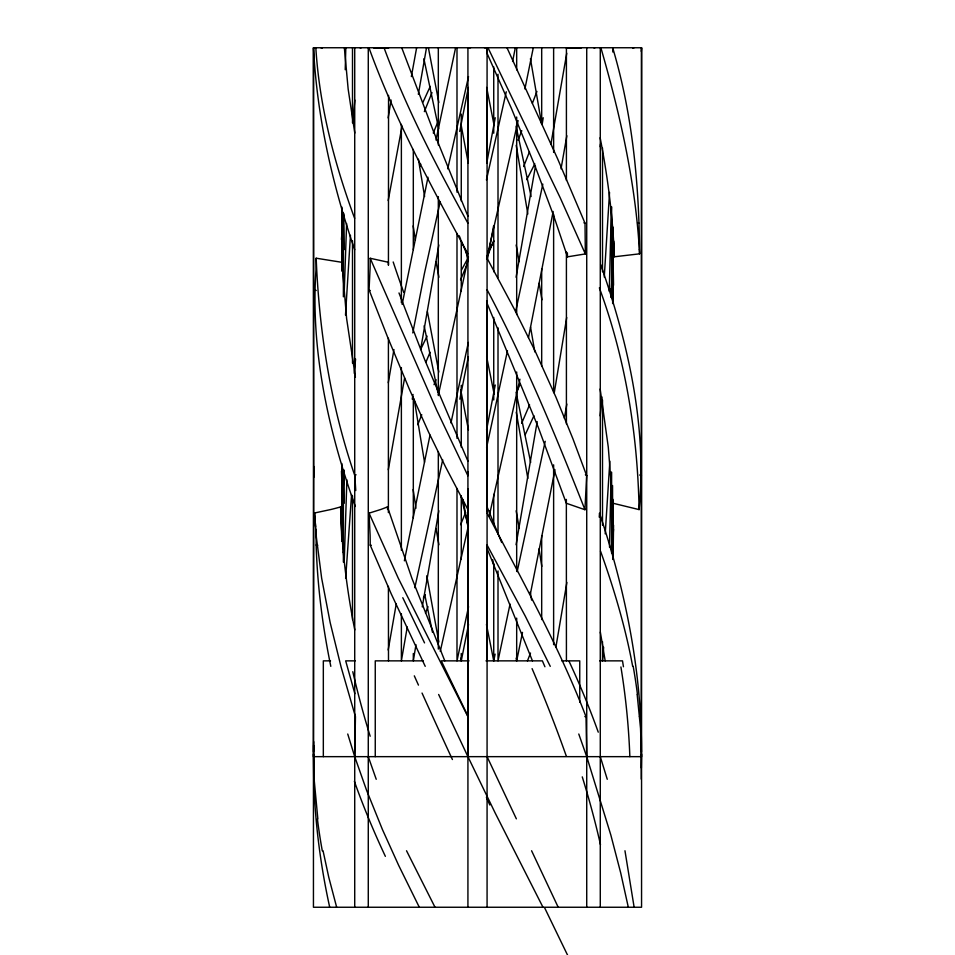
<?xml version="1.0" encoding="UTF-8"?>
<svg xmlns="http://www.w3.org/2000/svg" width="955" height="955" viewBox="0 0 955 955"><rect width="100%" height="100%" fill="white"/><g stroke="black" fill="none" stroke-linecap="round" stroke-linejoin="round"><path stroke-width="1.43" d="M341.878 270.026L341.997 207.175M341.866 540.996L341.878 463.509M341.926 271.256L341.926 262.315L316.177 258.208A267.364 267.364 0 0 1 315.962 270.062C310.471 350.473 328.448 431.051 355.32 506.484M354.723 907.25L354.723 47.75M368.272 907.25L368.272 47.75M388.387 512.62L388.41 338.273M388.434 265.251L388.554 95.416M542.977 907.25L495.072 812.777L467.926 756.658L467.926 47.75L470.517 47.762M467.902 261.085L467.89 257.969M467.902 157.826L467.914 92.528M487.074 50.531L487.074 47.75L484.483 47.762M487.086 660.86L487.086 545.472M487.086 511.188L487.074 300.706M487.074 159.222L487.074 90.856M586.728 907.25L586.728 47.75M612.549 485.51L612.728 559.487M612.656 303.583L612.704 226.836M612.812 52.012L612.812 48.096M613.134 502.163L613.026 555.535M613.134 301.028L613.086 227.469M641.271 779.125L641.557 47.75L313.443 47.75L313.443 907.25L641.557 907.25L641.557 47.75L641.294 51.355M388.422 264.845L388.434 262.279L370.182 258.268A272.223 192.492 90 0 1 370.086 268.164L369.06 289.843L387.646 337.199L409.134 388.649L428.509 431.982L445.591 466.971L467.926 509.6L467.914 508.561M467.914 259.056L467.914 260.799M487.074 50.89L487.074 53.337L511.486 108.548L535.23 166.564L553.757 215.985L567.521 256.835L585.343 253.923L585.021 223.219L557.601 158.769L506.998 47.75M487.074 53.337L487.074 49.851M487.074 48.096L487.074 907.25M613.122 555.38L613.552 525.119M419.305 907.25L398.665 865.385L382.442 829.561L366.601 790.358L354.723 756.658L355.451 716.692L341.09 667.008L330.155 622.541L321.644 578.157L316.403 537.486L314.541 512.99L330.872 509.504A218.277 218.277 0 0 0 340.613 506.902L341.818 540.625M566.351 499.429L566.422 660.86M313.467 754.163L313.729 779.125M611.391 206.698L609.266 291.299M611.152 472.224L609.517 547.215M579.948 48.096L566.411 47.75L566.411 180.435M467.926 907.25L467.926 488.697M313.503 751.669L313.694 741.677M344.218 562.185L346.88 479.78M487.074 303.296L538.238 427.231L566.315 503.261L584.949 509.719L586.645 475.578L572.952 438.882L555.906 397.089L535.23 351.285L514.351 309.193L487.074 258.208M313.658 745.33L314.135 779.292L317.836 818.841M641.342 767.975L641.533 754.163M313.729 466.398L313.443 756.658L641.557 756.658L640.53 728.355L637.164 694.476M345.221 69.715L345.817 47.75M344.087 296.11L346.617 223.506M600.17 389.007L608.275 447.107L612.68 503.166L639.086 509.6C647.251 426.336 628.008 342.654 600.635 264.463M612.847 499.393L612.824 500.145A100.824 100.657 -89.8 0 1 612.68 503.166M345.495 315.102L350.461 235.3M612.68 47.75C632.604 114.636 639.146 184.375 639.587 253.839L614.375 256.776L613.743 241.114M342.188 503.321L344.301 471.066M609.851 461.17L605.219 533.845M345.65 578.288L351.571 494.547M609.541 192.397L604.264 277.081M599.239 517.156L599.501 513.157C625.25 589.963 641.617 670.446 641.497 751.669M613.504 529.261L611.809 551.465M341.424 239.514L343.549 213.502M352.896 122.073L354.794 100.024M603.656 647.299L602.498 660.86L602.498 641.7M610.782 296.122L613.134 262.291L613.54 285.282M600.253 146.784L600.516 144.026M601.984 396.946L600.218 415.867M354.221 373.274L355.582 359.044M566.757 53.241L550.904 144.133M542.13 124.639L543.204 117.74M566.709 317.502L554.354 392.242M412.262 399.166L413.049 394.451M535.469 166.086L516.082 277.26M537.188 421.644L516.07 544.756M388.124 117.931L391.108 100.024M388.303 382.764L393.938 349.554M415.974 644.673L413.312 660.86L413.312 653.483M422.265 606.867L438.858 510.782M555.87 647.311L566.876 582.431M388.184 650.021L396.23 604.038M418.35 94.282L426.503 47.75M420.594 349.578L438.834 244.981M566.84 404.049L564.381 418.23M566.852 135.753L561.027 168.832M388.315 469.741L404.598 378.013M388.196 200.55L402.043 126.12M416.631 47.75L411.354 76.591M407.272 626.981L401.375 660.86L401.375 613.695M493.616 225.858L487.432 259.306M489.473 513.492L489.975 510.782M412.775 332.937L424.438 273.428L440.148 201.923M486.704 163.317L495.227 117.74M402.139 304.43L427.995 177.224M553.16 211.461L528.473 337.688M554.998 469.741L530.264 594.511M486.561 429.929L495.239 385.02M459.725 131.444L468.344 87.418M404.371 560.836L430.013 435.086M468.547 624.427L461.265 660.86L460.716 658.162M515.33 47.75L512.584 61.49M459.844 399.166L468.356 356.669M533.284 47.75L524.892 88.958M545.21 441.294L517.168 571.627M414.816 587.743L442.714 459.821M486.453 624.427L493.735 660.86L495.108 654.127M516.13 658.15L516.679 660.86L522.504 632.389M455.607 47.75L435.969 139.991M438.44 394.606L468.451 256.847M507.475 350.748L486.596 447.513M542.822 184.124L515.652 311.557M440.267 651.37L468.404 525.751M519.926 379.195L489.199 516.178M506.281 91.764L486.429 179.982M468.356 342.439L450.951 422.958M510.054 604.038L498.009 660.86L498.009 570.959M468.523 76.591L447.716 168.832M518.099 120.605L486.62 259.139M468.547 606.676L456.991 660.86L456.991 488.423M343.334 552.491L344.11 549.782M536.925 91.429L532.389 103.307M540.757 122.443L541.807 119.662M425.476 613.122L427.971 606.64M530.503 653.029L527.482 660.86M529.476 151.773L523.674 166.564M419.758 166.564L420.725 164.093M521.788 130.68L518.028 140.218M424.342 111.628L431.994 92.611M417.753 424.724L421.764 414.721M493.723 240.756L487.492 255.928M460.596 524.677L465.622 512.453M433.26 133.02L437.879 121.882M434.024 384.674L436.101 379.672M425.882 362.255L430.06 352.288M467.365 263.58L460.549 279.875M520.248 383.767L516.894 391.657M529.583 404.836L521.657 423.304M533.941 415.747L525.226 434.692M423.077 102.03L430.239 86.416M420.976 348.754L427.076 336.124M534.836 163.854L526.73 179.683M423.363 598.14L425.071 594.81M488.447 251.32L488.9 250.485M489.354 249.637L489.808 248.801M490.261 247.966L493.89 241.245M461.528 269.943L467.926 258.208M355.773 490.548L354.806 475.578L356.06 474.778M580.545 48.096L581.476 47.75M594.082 48.096L595.025 47.75M425.226 666.339L391.216 593.819L370.206 545.114A270.277 191.107 90 0 0 370.098 535.098L369.048 513.157L380.579 509.54A219.841 155.45 -90 0 0 387.455 506.866L411.844 578.109L444.791 660.86M632.807 48.096L634.132 47.75M579.96 47.75L566.411 47.75M330.526 660.86L323.327 660.86L323.327 756.658M355.236 660.86L345.686 660.86L354.854 693.7M423.256 660.86L375.255 660.86L375.255 756.658M469.012 660.86L441.258 660.86L467.926 716.095M485.988 660.86L542.38 660.86L544.923 666.757M561.803 660.86L579.745 660.86L579.745 702.283M599.716 660.86L622.505 660.86L623.448 666.757M375.04 48.096L388.589 48.096M375.04 47.75L376.771 47.762M639.42 716.62L640.53 716.692M628.306 907.25L620.726 873.013L610.866 835.148L586.728 756.658L586 716.692L584.842 716.584M315.747 528.986L316.057 536.985A276.807 276.807 0 0 1 316.141 545.019L317.717 545.162M370.206 545.114L371.316 545.257M637.522 222.909L639.11 223.255M320.868 47.75L322.205 48.096M373.524 47.75L374.456 48.096M359.975 47.75L360.906 48.096M585.391 474.778L586.645 475.578M467.926 223.255C436.698 166.409 406.472 108.727 384.041 47.75M487.074 545.019L525.25 616.071L550.259 666.339M467.926 253.839L467.007 252.168C430.932 185.759 394.761 118.969 368.952 47.75M435.002 907.25L406.532 850.75M487.074 289.723C524.713 360.704 555.571 435.014 584.949 509.719M487.074 512.99C521.896 579.912 558.926 646.093 586 716.692M467.926 716.692L398.259 578.157L369.048 513.157M516.357 818.841L487.074 756.658M531.589 850.75L558.198 907.25M438.643 694.476L467.926 756.658M487.981 47.75L560.263 197.9L585.343 253.923M486.405 797.258L487.874 800.577M488.363 801.687L489.831 805.005M467.926 461.181L424.856 360.083L398.987 292.958M487.086 546.224L487.086 548.445L532.448 660.86M467.926 216.212L433.212 130.68L401.745 47.75M487.074 506.89L501.662 542.488M370.182 258.268L436.781 410.34L467.926 475.793L467.926 471.627M467.926 256.943L461.277 240.756M459.248 235.79L460.764 239.514M578.778 734.013L586.728 756.658M376.222 779.292L368.272 756.658M354.627 218.325C334.393 163.496 319.424 106.268 315.83 47.75M600.516 551.119C613.981 588.686 625.382 627.077 632.676 666.339M354.806 475.578C330.705 405.696 319.161 331.934 316.177 258.208M354.675 249.697C332.352 184.542 316.953 116.677 313.503 47.75L313.741 477.405M600.277 756.658L607.261 779.292M354.723 756.658L347.739 734.013M600.874 47.75C619.879 113.633 635.218 181.032 639.361 249.637M336.661 907.25L328.747 877.179L323.041 850.75M461.349 497.03L468.308 526.969M438.715 128.877L423.889 58.733M329.702 907.25C321.059 867.892 315.675 827.806 314.04 787.541M516.07 126.203L531.111 196.539M437.82 392.219L424.139 325.798M516.07 392.242L530.682 462.411M432.496 632.389L424.736 594.511M330.812 666.339C322.563 626.408 317.418 585.785 316.141 545.019M486.644 356.669L494.224 394.451M486.656 87.418L493.95 124.556M624.964 850.75L634.132 907.25M428.401 47.75L438.846 102.531M460.692 389.747L468.439 429.929M354.771 629.93C346.725 589.39 341.699 548.218 340.613 506.89M438.823 372.02L427.41 311.676M438.823 641.975L426.801 575.758M600.146 137.747C607.762 177.009 612.847 216.809 614.375 256.776M600.337 632.115L605.195 660.86M461.074 124.639L468.296 163.317M468.022 261.694L466.016 250.95M492.685 559.63L493.962 566.399M438.918 277.26L436.065 261.789M516.273 412.19L527.84 478.443M468.26 528.39L462.948 499.477M438.93 544.756L436.005 528.509M354.783 133.067L348.157 89.054L344.361 47.75M355.403 377.225L346.617 318.588L341.926 262.315M530.443 58.673L541.485 123.171M516.166 244.981L519.126 261.694M516.142 510.782L519.257 528.39M516.213 145.351L527.829 214.016M530.55 327.088L534.812 351.941M531.601 600.11L530.228 591.993M424.605 196.527L418.409 159.175M541.915 299.846L539.145 283.217M424.533 462.256L414.183 399.19M541.772 566.399L539.038 548.815M415.389 240.194L413.193 225.858M415.974 508.191L413.145 489.521M314.541 512.99L315.627 526.981M599.358 287.873C625.477 358.686 637.677 434.191 639.086 509.6M639.313 249.768L639.587 253.839M567.521 256.835L567.354 252.884M341.46 471.078L342.188 491.073M387.455 506.854L387.563 509.481M610.723 288.971L610.949 297.291M344.289 249.601L343.669 213.848M344.289 503.225L343.824 469.741M487.086 259.283L487.074 258.411M487.086 545.83L487.086 548.445M388.41 586.346L388.494 660.86M611.618 206.925L611.618 298.294M611.618 472.212L611.618 553.267M602.498 147.965L602.498 271.769M602.498 399.99L602.498 525.262M600.277 47.75L600.277 907.25M566.411 251.869L566.411 423.925M553.625 47.75L553.625 152.394M553.625 214.29L553.625 392.624M553.625 464.834L553.625 644.649M541.688 47.75L541.688 124.389M541.688 268.821L541.688 366.099M541.688 535.588L541.688 619.592M516.679 47.75L516.679 69.858M516.679 117.023L516.679 314.505M516.679 371.984L516.679 570.959M516.679 618.112L516.679 660.86M498.009 74.275L498.009 277.666M498.009 327.78L498.009 534.108M493.735 66.91L493.735 133.234M493.735 226.084L493.735 271.769M493.735 317.454L493.735 399.99M493.735 494.32L493.735 525.262M493.735 563.581L493.735 660.86M461.265 114.075L461.265 201.028M461.265 240.815L461.265 290.929M461.265 385.259L461.265 447.155M461.265 495.788L461.265 559.164M461.265 653.483L461.265 660.86M456.991 47.75L456.991 192.182M456.991 233.45L456.991 438.309M438.321 47.75L438.321 145.017M438.321 196.611L438.321 395.573M438.321 451.572L438.321 649.066M413.312 149.446L413.312 249.661M413.312 397.041L413.312 517.897M401.375 124.389L401.375 302.723M401.375 367.568L401.375 550.319M352.502 47.75L352.502 122.92M352.502 240.815L352.502 363.151M352.502 495.788L352.502 619.592M343.382 212.822L343.382 296.826M343.382 470.731L343.382 562.113M342.188 211.079L342.188 269.406M342.188 467.735L342.188 541.306M385.366 856.349A644.923 454.282 53.8 0 1 354.365 781.321M575.555 971.522A677.823 23.899 64.8 0 1 544.625 907.763M582.264 776.881A644.923 369.442 59.2 0 1 600.492 844.698M322.301 850.869A677.823 612.847 -4.7 0 1 317.406 818.889M532.078 668.631A858.724 476.557 59.6 0 1 566.363 756.264M452.419 759.535A858.736 98.938 65 0 1 422.038 693.055M418.457 685.105A858.736 98.938 65 0 1 414.303 675.842M569.156 661.493A641.02 451.536 53.8 0 1 598.26 732.175M402.783 597.711A673.597 23.756 64.8 0 1 424.533 642.894M370.17 736.245A641.02 367.209 59.2 0 1 352.801 671.699M620.917 666.984A858.736 772.822 15.3 0 1 629.846 756.623M641.438 475.805A255.403 255.403 0 0 1 639.659 474.993M633.165 666.268A673.597 609.027 -4.7 0 1 637.451 694.44M314.529 289.783A164.642 164.642 0 0 1 316.224 290.487M369.036 289.914A163.341 115.495 90 0 1 370.242 290.607M403.726 292.421A918.042 603.465 59.2 0 1 393.185 261.968M585.021 223.148A178.263 126.048 -90 0 1 583.899 222.825"/></g></svg>
